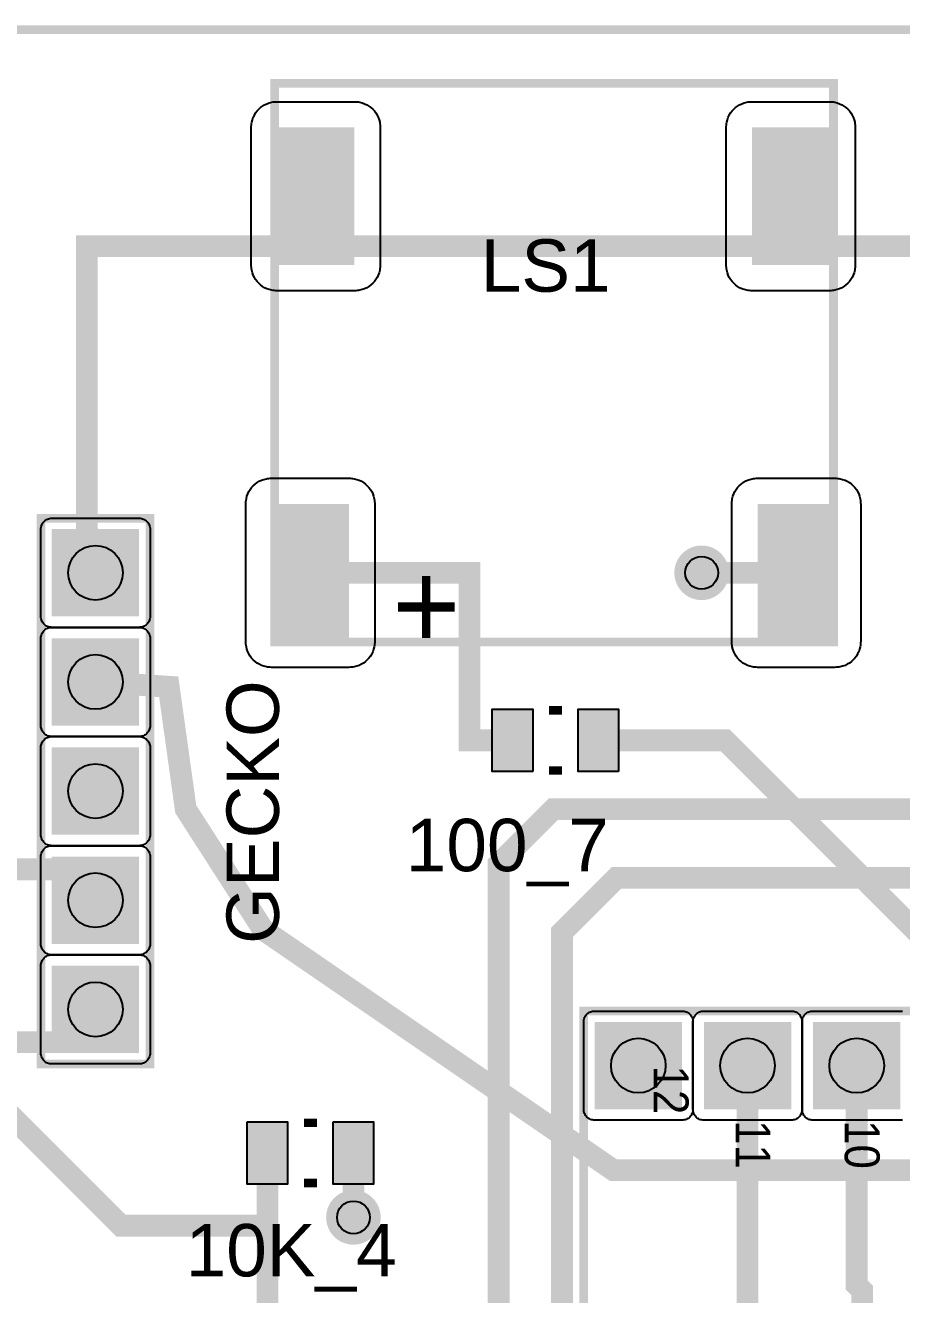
# Model space of a CAD drawing. Header units: inches. Extents: x -1.68 to 1.68, y -1.15 to 1.15.
# Drawn here: x -0.399 to 0.404, y -0.011 to 1.151 of the extents above; entities that cross this region are included whole.
import ezdxf

# ---------------------------------------------------------------- set-up
doc = ezdxf.new("R2010")
doc.units = ezdxf.units.IN
doc.layers.get('0').update_dxf_attribs({"linetype": 'CONTINUOUS'})

# ---------------------------------------------------------------- blocks, each defined once
blk = doc.blocks.new('RPAD')
blk.add_trace([(-0.5, -0.5), (-0.5, 0.5), (0.5, -0.5), (0.5, 0.5)])
blk = doc.blocks.new('EPAD')
at = {"const_width": 0.5}
blk.add_lwpolyline([(-0.25, 0, 1), (0.25, 0, 1)], format="xyb", close=True, dxfattribs=at)

msp = doc.modelspace()

# ---------------------------------------------------------------- linework, layer by layer
for points, const_width in [([(-1.6775, -1.1475), (1.6775, -1.1475), (1.6775, 1.1475), (-1.6775, 1.1475), (-1.6775, -1.1475)], 0.008), ([(-1.6775, -1.1475), (1.6775, -1.1475), (1.6775, 1.1475), (-1.6775, 1.1475), (-1.6775, -1.1475)], 0.008), ([(-1.6775, -1.1475), (1.6775, -1.1475), (1.6775, 1.1475), (-1.6775, 1.1475), (-1.6775, -1.1475)], 0.008), ([(-0.17061, 0.586476), (0.341201, 0.586476), (0.341201, 1.098287), (-0.17061, 1.098287), (-0.17061, 0.586476)], 0.008), ([(-0.17061, 0.586476), (0.341201, 0.586476), (0.341201, 1.098287), (-0.17061, 1.098287), (-0.17061, 0.586476)], 0.008), ([(-0.17061, 0.586476), (0.341201, 0.586476), (0.341201, 1.098287), (-0.17061, 1.098287), (-0.17061, 0.586476)], 0.008), ([(-0.334665, 0.64998), (-0.342539, 0.68998), (-0.342539, 0.949193), (1.18502, 0.949193), (1.18502, 0.878327)], 0.02), ([(-0.384665, 0.19998), (-0.284665, 0.19998), (-0.284665, 0.69998), (-0.384665, 0.69998), (-0.384665, 0.19998)], 0.008), ([(-0.384665, 0.19998), (-0.284665, 0.19998), (-0.284665, 0.69998), (-0.384665, 0.69998), (-0.384665, 0.19998)], 0.008), ([(-0.384665, 0.19998), (-0.284665, 0.19998), (-0.284665, 0.69998), (-0.384665, 0.69998), (-0.384665, 0.19998)], 0.008), ([(-0.137933, 0.64998), (0.007854, 0.64998), (0.007854, 0.496437), (0.047224, 0.496437)], 0.02), ([(0.307067, 0.64998), (0.220453, 0.64998)], 0.02), ([(-0.334665, 0.54998), (-0.267613, 0.545538), (-0.251988, 0.433445), (-0.181122, 0.323012), (0.139599, 0.102736), (1.1625, 0.102736), (1.1625, 0.198484)], 0.02), ([(0.0925, 0.523996), (0.080689, 0.523996)], 0.007874), ([(0.0925, 0.523996), (0.080689, 0.523996)], 0.007874), ([(0.0925, 0.523996), (0.080689, 0.523996)], 0.007874), ([(0.4625, 0.198484), (0.4625, 0.275965), (0.242028, 0.496437), (0.125965, 0.496437)], 0.02), ([(0.0925, 0.468878), (0.080689, 0.468878)], 0.007874), ([(0.0925, 0.468878), (0.080689, 0.468878)], 0.007874), ([(0.0925, 0.468878), (0.080689, 0.468878)], 0.007874), ([(0.1625, -0.401516), (0.1625, -0.314311), (0.154626, -0.314311), (0.034626, -0.194311), (0.034626, 0.383445), (0.084626, 0.433445), (0.586594, 0.433445)], 0.02), ([(-0.334665, 0.34998), (-0.3325, 0.34998), (-0.360846, 0.378327), (-0.6075, 0.378327), (-0.6075, 0.3825)], 0.02), ([(0.2625, -0.401516), (0.2625, -0.3275), (0.0925, -0.1575), (0.0925, 0.320453), (0.1425, 0.370453), (0.68502, 0.370453)], 0.02), ([(-0.177185, 0.051854), (-0.311341, 0.051854), (-0.413704, 0.154216), (-0.488209, 0.154216), (-0.488209, 0.279902), (-0.6075, 0.2825)], 0.02), ([(-0.9225, 0.141437), (-0.9225, 0.21998), (-0.3575, 0.21998), (-0.3275, 0.24998), (-0.334665, 0.24998)], 0.02), ([(0.1125, -0.451516), (1.5125, -0.451516), (1.5125, 0.248484), (0.1125, 0.248484), (0.1125, -0.451516)], 0.008), ([(0.1125, -0.451516), (1.5125, -0.451516), (1.5125, 0.248484), (0.1125, 0.248484), (0.1125, -0.451516)], 0.008), ([(0.1125, -0.451516), (1.5125, -0.451516), (1.5125, 0.248484), (0.1125, 0.248484), (0.1125, -0.451516)], 0.008), ([(0.2625, -0.149232), (0.2625, 0.198484)], 0.02), ([(0.3625, 0.198484), (0.3625, -0.0025), (0.3675, -0.0075), (0.3675, -0.0825)], 0.02), ([(-0.14372, 0.146043), (-0.131909, 0.146043)], 0.007874), ([(-0.14372, 0.146043), (-0.131909, 0.146043)], 0.007874), ([(-0.14372, 0.146043), (-0.131909, 0.146043)], 0.007874), ([(-0.177185, 0.118484), (-0.177185, 0.051854), (-0.177185, -0.0325), (0.9175, -0.0325), (0.9675, 0.0175)], 0.02), ([(-0.098445, 0.118484), (-0.098445, 0.059429)], 0.02), ([(-0.14372, 0.090925), (-0.131909, 0.090925)], 0.007874), ([(-0.14372, 0.090925), (-0.131909, 0.090925)], 0.007874), ([(-0.14372, 0.090925), (-0.131909, 0.090925)], 0.007874)]:
    msp.add_lwpolyline(points, dxfattribs=dict(const_width=const_width))
for points in [[(-0.168366, 1.081594), (-0.0975, 1.081594), (-0.096263, 1.081565), (-0.095045, 1.081475), (-0.093847, 1.081328), (-0.09267, 1.081124), (-0.090386, 1.080553), (-0.088204, 1.079772), (-0.086133, 1.078792), (-0.084187, 1.077624), (-0.082374, 1.076278), (-0.080706, 1.074766), (-0.079194, 1.073098), (-0.077849, 1.071286), (-0.07668, 1.069339), (-0.0757, 1.067269), (-0.074919, 1.065087), (-0.074348, 1.062802), (-0.074144, 1.061626), (-0.073997, 1.060428), (-0.073908, 1.059209), (-0.073878, 1.057972), (-0.073878, 0.931988), (-0.073908, 0.930751), (-0.073997, 0.929533), (-0.074144, 0.928335), (-0.074348, 0.927158), (-0.074919, 0.924874), (-0.0757, 0.922692), (-0.07668, 0.920622), (-0.077849, 0.918675), (-0.079194, 0.916862), (-0.080706, 0.915195), (-0.082374, 0.913682), (-0.084187, 0.912337), (-0.086133, 0.911169), (-0.088204, 0.910189), (-0.090386, 0.909407), (-0.09267, 0.908836), (-0.093847, 0.908633), (-0.095045, 0.908485), (-0.096263, 0.908396), (-0.0975, 0.908366), (-0.168366, 0.908366), (-0.169603, 0.908396), (-0.170821, 0.908485), (-0.172019, 0.908633), (-0.173196, 0.908836), (-0.17548, 0.909407), (-0.177663, 0.910189), (-0.179733, 0.911169), (-0.18168, 0.912337), (-0.183492, 0.913682), (-0.18516, 0.915195), (-0.186672, 0.916862), (-0.188017, 0.918675), (-0.189186, 0.920622), (-0.190166, 0.922692), (-0.190947, 0.924874), (-0.191518, 0.927158), (-0.191722, 0.928335), (-0.191869, 0.929533), (-0.191958, 0.930751), (-0.191988, 0.931988), (-0.191988, 1.057972), (-0.191958, 1.059209), (-0.191869, 1.060428), (-0.191722, 1.061626), (-0.191518, 1.062802), (-0.190947, 1.065087), (-0.190166, 1.067269), (-0.189186, 1.069339), (-0.188017, 1.071286), (-0.186672, 1.073098), (-0.18516, 1.074766), (-0.183492, 1.076278), (-0.18168, 1.077624), (-0.179733, 1.078792), (-0.177663, 1.079772), (-0.17548, 1.080553), (-0.173196, 1.081124), (-0.172019, 1.081328), (-0.170821, 1.081475), (-0.169603, 1.081565), (-0.168366, 1.081594)], [(0.266634, 1.081594), (0.3375, 1.081594), (0.338737, 1.081565), (0.339955, 1.081475), (0.341153, 1.081328), (0.34233, 1.081124), (0.344614, 1.080553), (0.346796, 1.079772), (0.348867, 1.078792), (0.350813, 1.077624), (0.352626, 1.076278), (0.354294, 1.074766), (0.355806, 1.073098), (0.357151, 1.071286), (0.35832, 1.069339), (0.3593, 1.067269), (0.360081, 1.065087), (0.360652, 1.062802), (0.360856, 1.061626), (0.361003, 1.060428), (0.361092, 1.059209), (0.361122, 1.057972), (0.361122, 0.931988), (0.361092, 0.930751), (0.361003, 0.929533), (0.360856, 0.928335), (0.360652, 0.927158), (0.360081, 0.924874), (0.3593, 0.922692), (0.35832, 0.920622), (0.357151, 0.918675), (0.355806, 0.916862), (0.354294, 0.915195), (0.352626, 0.913682), (0.350813, 0.912337), (0.348867, 0.911169), (0.346796, 0.910189), (0.344614, 0.909407), (0.34233, 0.908836), (0.341153, 0.908633), (0.339955, 0.908485), (0.338737, 0.908396), (0.3375, 0.908366), (0.266634, 0.908366), (0.265397, 0.908396), (0.264179, 0.908485), (0.262981, 0.908633), (0.261804, 0.908836), (0.25952, 0.909407), (0.257337, 0.910189), (0.255267, 0.911169), (0.25332, 0.912337), (0.251508, 0.913682), (0.24984, 0.915195), (0.248328, 0.916862), (0.246983, 0.918675), (0.245814, 0.920622), (0.244834, 0.922692), (0.244053, 0.924874), (0.243482, 0.927158), (0.243278, 0.928335), (0.243131, 0.929533), (0.243042, 0.930751), (0.243012, 0.931988), (0.243012, 1.057972), (0.243042, 1.059209), (0.243131, 1.060428), (0.243278, 1.061626), (0.243482, 1.062802), (0.244053, 1.065087), (0.244834, 1.067269), (0.245814, 1.069339), (0.246983, 1.071286), (0.248328, 1.073098), (0.24984, 1.074766), (0.251508, 1.076278), (0.25332, 1.077624), (0.255267, 1.078792), (0.257337, 1.079772), (0.25952, 1.080553), (0.261804, 1.081124), (0.262981, 1.081328), (0.264179, 1.081475), (0.265397, 1.081565), (0.266634, 1.081594)], [(-0.173366, 0.736594), (-0.1025, 0.736594), (-0.101263, 0.736565), (-0.100045, 0.736475), (-0.098847, 0.736328), (-0.09767, 0.736124), (-0.095386, 0.735553), (-0.093204, 0.734772), (-0.091133, 0.733792), (-0.089187, 0.732624), (-0.087374, 0.731278), (-0.085706, 0.729766), (-0.084194, 0.728098), (-0.082849, 0.726286), (-0.08168, 0.724339), (-0.0807, 0.722269), (-0.079919, 0.720087), (-0.079348, 0.717802), (-0.079144, 0.716626), (-0.078997, 0.715428), (-0.078908, 0.714209), (-0.078878, 0.712972), (-0.078878, 0.586988), (-0.078908, 0.585751), (-0.078997, 0.584533), (-0.079144, 0.583335), (-0.079348, 0.582158), (-0.079919, 0.579874), (-0.0807, 0.577692), (-0.08168, 0.575622), (-0.082849, 0.573675), (-0.084194, 0.571862), (-0.085706, 0.570194), (-0.087374, 0.568682), (-0.089187, 0.567337), (-0.091133, 0.566168), (-0.093204, 0.565189), (-0.095386, 0.564407), (-0.09767, 0.563836), (-0.098847, 0.563633), (-0.100045, 0.563485), (-0.101263, 0.563396), (-0.1025, 0.563366), (-0.173366, 0.563366), (-0.174603, 0.563396), (-0.175821, 0.563485), (-0.177019, 0.563633), (-0.178196, 0.563836), (-0.18048, 0.564407), (-0.182663, 0.565189), (-0.184733, 0.566168), (-0.18668, 0.567337), (-0.188492, 0.568682), (-0.19016, 0.570194), (-0.191672, 0.571862), (-0.193017, 0.573675), (-0.194186, 0.575622), (-0.195166, 0.577692), (-0.195947, 0.579874), (-0.196518, 0.582158), (-0.196722, 0.583335), (-0.196869, 0.584533), (-0.196958, 0.585751), (-0.196988, 0.586988), (-0.196988, 0.712972), (-0.196958, 0.714209), (-0.196869, 0.715428), (-0.196722, 0.716626), (-0.196518, 0.717802), (-0.195947, 0.720087), (-0.195166, 0.722269), (-0.194186, 0.724339), (-0.193017, 0.726286), (-0.191672, 0.728098), (-0.19016, 0.729766), (-0.188492, 0.731278), (-0.18668, 0.732624), (-0.184733, 0.733792), (-0.182663, 0.734772), (-0.18048, 0.735553), (-0.178196, 0.736124), (-0.177019, 0.736328), (-0.175821, 0.736475), (-0.174603, 0.736565), (-0.173366, 0.736594)], [(0.271634, 0.736594), (0.3425, 0.736594), (0.343737, 0.736565), (0.344955, 0.736475), (0.346153, 0.736328), (0.34733, 0.736124), (0.349614, 0.735553), (0.351796, 0.734772), (0.353867, 0.733792), (0.355813, 0.732624), (0.357626, 0.731278), (0.359294, 0.729766), (0.360806, 0.728098), (0.362151, 0.726286), (0.36332, 0.724339), (0.3643, 0.722269), (0.365081, 0.720087), (0.365652, 0.717802), (0.365856, 0.716626), (0.366003, 0.715428), (0.366092, 0.714209), (0.366122, 0.712972), (0.366122, 0.586988), (0.366092, 0.585751), (0.366003, 0.584533), (0.365856, 0.583335), (0.365652, 0.582158), (0.365081, 0.579874), (0.3643, 0.577692), (0.36332, 0.575622), (0.362151, 0.573675), (0.360806, 0.571862), (0.359294, 0.570194), (0.357626, 0.568682), (0.355813, 0.567337), (0.353867, 0.566168), (0.351796, 0.565189), (0.349614, 0.564407), (0.34733, 0.563836), (0.346153, 0.563633), (0.344955, 0.563485), (0.343737, 0.563396), (0.3425, 0.563366), (0.271634, 0.563366), (0.270397, 0.563396), (0.269179, 0.563485), (0.267981, 0.563633), (0.266804, 0.563836), (0.26452, 0.564407), (0.262337, 0.565189), (0.260267, 0.566168), (0.25832, 0.567337), (0.256508, 0.568682), (0.25484, 0.570194), (0.253328, 0.571862), (0.251983, 0.573675), (0.250814, 0.575622), (0.249834, 0.577692), (0.249053, 0.579874), (0.248482, 0.582158), (0.248278, 0.583335), (0.248131, 0.584533), (0.248042, 0.585751), (0.248012, 0.586988), (0.248012, 0.712972), (0.248042, 0.714209), (0.248131, 0.715428), (0.248278, 0.716626), (0.248482, 0.717802), (0.249053, 0.720087), (0.249834, 0.722269), (0.250814, 0.724339), (0.251983, 0.726286), (0.253328, 0.728098), (0.25484, 0.729766), (0.256508, 0.731278), (0.25832, 0.732624), (0.260267, 0.733792), (0.262337, 0.734772), (0.26452, 0.735553), (0.266804, 0.736124), (0.267981, 0.736328), (0.269179, 0.736475), (0.270397, 0.736565), (0.271634, 0.736594)], [(-0.284665, 0.68998), (-0.284665, 0.60998), (-0.284716, 0.608941), (-0.284864, 0.607936), (-0.285106, 0.606969), (-0.285437, 0.606045), (-0.285852, 0.605169), (-0.286346, 0.604344), (-0.286916, 0.603577), (-0.287556, 0.602871), (-0.288262, 0.602231), (-0.28903, 0.601661), (-0.289854, 0.601167), (-0.29073, 0.600752), (-0.291654, 0.600421), (-0.292621, 0.600179), (-0.293626, 0.600031), (-0.294665, 0.59998), (-0.374665, 0.59998), (-0.375705, 0.600031), (-0.37671, 0.600179), (-0.377677, 0.600421), (-0.378601, 0.600752), (-0.379477, 0.601167), (-0.380301, 0.601661), (-0.381068, 0.602231), (-0.381775, 0.602871), (-0.382415, 0.603577), (-0.382984, 0.604344), (-0.383479, 0.605169), (-0.383894, 0.606045), (-0.384224, 0.606969), (-0.384467, 0.607936), (-0.384615, 0.608941), (-0.384665, 0.60998), (-0.384665, 0.68998), (-0.384615, 0.69102), (-0.384467, 0.692025), (-0.384224, 0.692992), (-0.383894, 0.693916), (-0.383479, 0.694792), (-0.382984, 0.695616), (-0.382415, 0.696384), (-0.381775, 0.69709), (-0.381068, 0.69773), (-0.380301, 0.698299), (-0.379477, 0.698794), (-0.378601, 0.699209), (-0.377677, 0.699539), (-0.37671, 0.699781), (-0.375705, 0.69993), (-0.374665, 0.69998), (-0.294665, 0.69998), (-0.293626, 0.69993), (-0.292621, 0.699781), (-0.291654, 0.699539), (-0.29073, 0.699209), (-0.289854, 0.698794), (-0.28903, 0.698299), (-0.288262, 0.69773), (-0.287556, 0.69709), (-0.286916, 0.696384), (-0.286346, 0.695616), (-0.285852, 0.694792), (-0.285437, 0.693916), (-0.285106, 0.692992), (-0.284864, 0.692025), (-0.284716, 0.69102), (-0.284665, 0.68998)], [(-0.284665, 0.58998), (-0.284665, 0.50998), (-0.284716, 0.508941), (-0.284864, 0.507936), (-0.285106, 0.506969), (-0.285437, 0.506045), (-0.285852, 0.505168), (-0.286346, 0.504344), (-0.286916, 0.503577), (-0.287556, 0.502871), (-0.288262, 0.502231), (-0.28903, 0.501661), (-0.289854, 0.501167), (-0.29073, 0.500752), (-0.291654, 0.500421), (-0.292621, 0.500179), (-0.293626, 0.500031), (-0.294665, 0.49998), (-0.374665, 0.49998), (-0.375705, 0.500031), (-0.37671, 0.500179), (-0.377677, 0.500421), (-0.378601, 0.500752), (-0.379477, 0.501167), (-0.380301, 0.501661), (-0.381068, 0.502231), (-0.381775, 0.502871), (-0.382415, 0.503577), (-0.382984, 0.504344), (-0.383479, 0.505168), (-0.383894, 0.506045), (-0.384224, 0.506969), (-0.384467, 0.507936), (-0.384615, 0.508941), (-0.384665, 0.50998), (-0.384665, 0.58998), (-0.384615, 0.59102), (-0.384467, 0.592025), (-0.384224, 0.592992), (-0.383894, 0.593916), (-0.383479, 0.594792), (-0.382984, 0.595616), (-0.382415, 0.596384), (-0.381775, 0.59709), (-0.381068, 0.59773), (-0.380301, 0.598299), (-0.379477, 0.598794), (-0.378601, 0.599209), (-0.377677, 0.599539), (-0.37671, 0.599782), (-0.375705, 0.59993), (-0.374665, 0.59998), (-0.294665, 0.59998), (-0.293626, 0.59993), (-0.292621, 0.599782), (-0.291654, 0.599539), (-0.29073, 0.599209), (-0.289854, 0.598794), (-0.28903, 0.598299), (-0.288262, 0.59773), (-0.287556, 0.59709), (-0.286916, 0.596384), (-0.286346, 0.595616), (-0.285852, 0.594792), (-0.285437, 0.593916), (-0.285106, 0.592992), (-0.284864, 0.592025), (-0.284716, 0.59102), (-0.284665, 0.58998)], [(0.065724, 0.467937), (0.028724, 0.467937), (0.028724, 0.524937), (0.065724, 0.524937), (0.065724, 0.467937)], [(0.144465, 0.467937), (0.107465, 0.467937), (0.107465, 0.524937), (0.144465, 0.524937), (0.144465, 0.467937)], [(-0.284665, 0.48998), (-0.284665, 0.40998), (-0.284716, 0.408941), (-0.284864, 0.407936), (-0.285106, 0.406969), (-0.285437, 0.406045), (-0.285852, 0.405169), (-0.286346, 0.404344), (-0.286916, 0.403577), (-0.287556, 0.402871), (-0.288262, 0.402231), (-0.28903, 0.401661), (-0.289854, 0.401167), (-0.29073, 0.400752), (-0.291654, 0.400421), (-0.292621, 0.400179), (-0.293626, 0.400031), (-0.294665, 0.39998), (-0.374665, 0.39998), (-0.375705, 0.400031), (-0.37671, 0.400179), (-0.377677, 0.400421), (-0.378601, 0.400752), (-0.379477, 0.401167), (-0.380301, 0.401661), (-0.381068, 0.402231), (-0.381775, 0.402871), (-0.382415, 0.403577), (-0.382984, 0.404344), (-0.383479, 0.405169), (-0.383894, 0.406045), (-0.384224, 0.406969), (-0.384467, 0.407936), (-0.384615, 0.408941), (-0.384665, 0.40998), (-0.384665, 0.48998), (-0.384615, 0.49102), (-0.384467, 0.492025), (-0.384224, 0.492992), (-0.383894, 0.493916), (-0.383479, 0.494792), (-0.382984, 0.495616), (-0.382415, 0.496384), (-0.381775, 0.49709), (-0.381068, 0.49773), (-0.380301, 0.498299), (-0.379477, 0.498794), (-0.378601, 0.499209), (-0.377677, 0.499539), (-0.37671, 0.499781), (-0.375705, 0.49993), (-0.374665, 0.49998), (-0.294665, 0.49998), (-0.293626, 0.49993), (-0.292621, 0.499781), (-0.291654, 0.499539), (-0.29073, 0.499209), (-0.289854, 0.498794), (-0.28903, 0.498299), (-0.288262, 0.49773), (-0.287556, 0.49709), (-0.286916, 0.496384), (-0.286346, 0.495616), (-0.285852, 0.494792), (-0.285437, 0.493916), (-0.285106, 0.492992), (-0.284864, 0.492025), (-0.284716, 0.49102), (-0.284665, 0.48998)], [(-0.284665, 0.38998), (-0.284665, 0.30998), (-0.284716, 0.308941), (-0.284864, 0.307936), (-0.285106, 0.306969), (-0.285437, 0.306045), (-0.285852, 0.305169), (-0.286346, 0.304344), (-0.286916, 0.303577), (-0.287556, 0.302871), (-0.288262, 0.302231), (-0.28903, 0.301661), (-0.289854, 0.301167), (-0.29073, 0.300752), (-0.291654, 0.300421), (-0.292621, 0.300179), (-0.293626, 0.300031), (-0.294665, 0.29998), (-0.374665, 0.29998), (-0.375705, 0.300031), (-0.37671, 0.300179), (-0.377677, 0.300421), (-0.378601, 0.300752), (-0.379477, 0.301167), (-0.380301, 0.301661), (-0.381068, 0.302231), (-0.381775, 0.302871), (-0.382415, 0.303577), (-0.382984, 0.304344), (-0.383479, 0.305169), (-0.383894, 0.306045), (-0.384224, 0.306969), (-0.384467, 0.307936), (-0.384615, 0.308941), (-0.384665, 0.30998), (-0.384665, 0.38998), (-0.384615, 0.39102), (-0.384467, 0.392025), (-0.384224, 0.392992), (-0.383894, 0.393916), (-0.383479, 0.394792), (-0.382984, 0.395616), (-0.382415, 0.396384), (-0.381775, 0.39709), (-0.381068, 0.39773), (-0.380301, 0.398299), (-0.379477, 0.398794), (-0.378601, 0.399209), (-0.377677, 0.399539), (-0.37671, 0.399781), (-0.375705, 0.39993), (-0.374665, 0.39998), (-0.294665, 0.39998), (-0.293626, 0.39993), (-0.292621, 0.399781), (-0.291654, 0.399539), (-0.29073, 0.399209), (-0.289854, 0.398794), (-0.28903, 0.398299), (-0.288262, 0.39773), (-0.287556, 0.39709), (-0.286916, 0.396384), (-0.286346, 0.395616), (-0.285852, 0.394792), (-0.285437, 0.393916), (-0.285106, 0.392992), (-0.284864, 0.392025), (-0.284716, 0.39102), (-0.284665, 0.38998)], [(-0.284665, 0.28998), (-0.284665, 0.20998), (-0.284716, 0.208941), (-0.284864, 0.207936), (-0.285106, 0.206969), (-0.285437, 0.206045), (-0.285852, 0.205169), (-0.286346, 0.204344), (-0.286916, 0.203577), (-0.287556, 0.202871), (-0.288262, 0.202231), (-0.28903, 0.201661), (-0.289854, 0.201167), (-0.29073, 0.200752), (-0.291654, 0.200421), (-0.292621, 0.200179), (-0.293626, 0.200031), (-0.294665, 0.19998), (-0.374665, 0.19998), (-0.375705, 0.200031), (-0.37671, 0.200179), (-0.377677, 0.200421), (-0.378601, 0.200752), (-0.379477, 0.201167), (-0.380301, 0.201661), (-0.381068, 0.202231), (-0.381775, 0.202871), (-0.382415, 0.203577), (-0.382984, 0.204344), (-0.383479, 0.205169), (-0.383894, 0.206045), (-0.384224, 0.206969), (-0.384467, 0.207936), (-0.384615, 0.208941), (-0.384665, 0.20998), (-0.384665, 0.28998), (-0.384615, 0.29102), (-0.384467, 0.292025), (-0.384224, 0.292992), (-0.383894, 0.293916), (-0.383479, 0.294792), (-0.382984, 0.295616), (-0.382415, 0.296384), (-0.381775, 0.29709), (-0.381068, 0.29773), (-0.380301, 0.298299), (-0.379477, 0.298794), (-0.378601, 0.299209), (-0.377677, 0.299539), (-0.37671, 0.299782), (-0.375705, 0.29993), (-0.374665, 0.29998), (-0.294665, 0.29998), (-0.293626, 0.29993), (-0.292621, 0.299782), (-0.291654, 0.299539), (-0.29073, 0.299209), (-0.289854, 0.298794), (-0.28903, 0.298299), (-0.288262, 0.29773), (-0.287556, 0.29709), (-0.286916, 0.296384), (-0.286346, 0.295616), (-0.285852, 0.294792), (-0.285437, 0.293916), (-0.285106, 0.292992), (-0.284864, 0.292025), (-0.284716, 0.29102), (-0.284665, 0.28998)], [(0.2025, 0.148484), (0.1225, 0.148484), (0.121461, 0.148535), (0.120456, 0.148683), (0.119489, 0.148925), (0.118565, 0.149256), (0.117688, 0.14967), (0.116864, 0.150165), (0.116096, 0.150735), (0.115391, 0.151375), (0.11475, 0.152081), (0.114181, 0.152848), (0.113687, 0.153672), (0.113272, 0.154549), (0.112941, 0.155473), (0.112699, 0.15644), (0.11255, 0.157445), (0.1125, 0.158484), (0.1125, 0.238484), (0.11255, 0.239524), (0.112699, 0.240529), (0.112941, 0.241496), (0.113272, 0.24242), (0.113687, 0.243296), (0.114181, 0.24412), (0.11475, 0.244887), (0.115391, 0.245594), (0.116096, 0.246234), (0.116864, 0.246803), (0.117688, 0.247298), (0.118565, 0.247713), (0.119489, 0.248043), (0.120456, 0.248285), (0.121461, 0.248434), (0.1225, 0.248484), (0.2025, 0.248484), (0.203539, 0.248434), (0.204544, 0.248285), (0.205511, 0.248043), (0.206435, 0.247713), (0.207312, 0.247298), (0.208136, 0.246803), (0.208904, 0.246234), (0.209609, 0.245594), (0.21025, 0.244887), (0.210819, 0.24412), (0.211313, 0.243296), (0.211728, 0.24242), (0.212059, 0.241496), (0.212301, 0.240529), (0.21245, 0.239524), (0.2125, 0.238484), (0.2125, 0.158484), (0.21245, 0.157445), (0.212301, 0.15644), (0.212059, 0.155473), (0.211728, 0.154549), (0.211313, 0.153672), (0.210819, 0.152848), (0.21025, 0.152081), (0.209609, 0.151375), (0.208904, 0.150735), (0.208136, 0.150165), (0.207312, 0.14967), (0.206435, 0.149256), (0.205511, 0.148925), (0.204544, 0.148683), (0.203539, 0.148535), (0.2025, 0.148484)], [(0.3025, 0.148484), (0.2225, 0.148484), (0.221461, 0.148535), (0.220456, 0.148683), (0.219489, 0.148925), (0.218565, 0.149256), (0.217688, 0.14967), (0.216864, 0.150165), (0.216096, 0.150735), (0.215391, 0.151375), (0.21475, 0.152081), (0.214181, 0.152848), (0.213687, 0.153672), (0.213272, 0.154549), (0.212941, 0.155473), (0.212699, 0.15644), (0.21255, 0.157445), (0.2125, 0.158484), (0.2125, 0.238484), (0.21255, 0.239524), (0.212699, 0.240529), (0.212941, 0.241496), (0.213272, 0.24242), (0.213687, 0.243296), (0.214181, 0.24412), (0.21475, 0.244887), (0.215391, 0.245594), (0.216096, 0.246234), (0.216864, 0.246803), (0.217688, 0.247298), (0.218565, 0.247713), (0.219489, 0.248043), (0.220456, 0.248285), (0.221461, 0.248434), (0.2225, 0.248484), (0.3025, 0.248484), (0.303539, 0.248434), (0.304544, 0.248285), (0.305511, 0.248043), (0.306435, 0.247713), (0.307312, 0.247298), (0.308136, 0.246803), (0.308904, 0.246234), (0.309609, 0.245594), (0.31025, 0.244887), (0.310819, 0.24412), (0.311313, 0.243296), (0.311728, 0.24242), (0.312059, 0.241496), (0.312301, 0.240529), (0.31245, 0.239524), (0.3125, 0.238484), (0.3125, 0.158484), (0.31245, 0.157445), (0.312301, 0.15644), (0.312059, 0.155473), (0.311728, 0.154549), (0.311313, 0.153672), (0.310819, 0.152848), (0.31025, 0.152081), (0.309609, 0.151375), (0.308904, 0.150735), (0.308136, 0.150165), (0.307312, 0.14967), (0.306435, 0.149256), (0.305511, 0.148925), (0.304544, 0.148683), (0.303539, 0.148535), (0.3025, 0.148484)], [(-0.195685, 0.146984), (-0.158685, 0.146984), (-0.158685, 0.089984), (-0.195685, 0.089984), (-0.195685, 0.146984)], [(-0.116945, 0.146984), (-0.079945, 0.146984), (-0.079945, 0.089984), (-0.116945, 0.089984), (-0.116945, 0.146984)]]:
    msp.add_lwpolyline(points, close=True)
msp.add_lwpolyline([(0.404545, 0.148683), (0.403539, 0.148535), (0.4025, 0.148484), (0.4025, 0.148484), (0.3225, 0.148484), (0.321461, 0.148535), (0.320456, 0.148683), (0.319489, 0.148925), (0.318565, 0.149256), (0.317688, 0.14967), (0.316864, 0.150165), (0.316096, 0.150735), (0.315391, 0.151375), (0.31475, 0.152081), (0.314181, 0.152848), (0.313687, 0.153672), (0.313272, 0.154549), (0.312941, 0.155473), (0.312699, 0.15644), (0.31255, 0.157445), (0.3125, 0.158484), (0.3125, 0.238484), (0.31255, 0.239524), (0.312699, 0.240529), (0.312941, 0.241496), (0.313272, 0.24242), (0.313687, 0.243296), (0.314181, 0.24412), (0.31475, 0.244887), (0.315391, 0.245594), (0.316096, 0.246234), (0.316864, 0.246803), (0.317688, 0.247298), (0.318565, 0.247713), (0.319489, 0.248043), (0.320456, 0.248285), (0.321461, 0.248434), (0.3225, 0.248484), (0.4025, 0.248484), (0.403539, 0.248434), (0.404545, 0.248285)])
for centre, radius in [((-0.334665, 0.64998), 0.025), ((0.220453, 0.64998), 0.015), ((-0.334665, 0.54998), 0.025), ((-0.334665, 0.44998), 0.025), ((-0.334665, 0.34998), 0.025), ((-0.334665, 0.24998), 0.025), ((0.1625, 0.198484), 0.025), ((0.2625, 0.198484), 0.025), ((0.3625, 0.198484), 0.025), ((-0.098445, 0.059429), 0.015)]:
    msp.add_circle(centre, radius)

# ---------------------------------------------------------------- block references
for name, p, xscale, yscale in [('RPAD', (-0.132933, 0.99498), 0.070866, 0.125984), ('RPAD', (-0.132933, 0.99498), 0.070866, 0.125984), ('RPAD', (0.302067, 0.99498), 0.070866, 0.125984), ('RPAD', (0.302067, 0.99498), 0.070866, 0.125984), ('RPAD', (-0.137933, 0.64998), 0.070866, 0.125984), ('RPAD', (-0.137933, 0.64998), 0.070866, 0.125984), ('RPAD', (0.307067, 0.64998), 0.070866, 0.125984), ('RPAD', (0.307067, 0.64998), 0.070866, 0.125984), ('EPAD', (0.220453, 0.64998), 0.05, 0.05), ('EPAD', (0.220453, 0.64998), 0.03, 0.03), ('RPAD', (-0.177185, 0.118484), 0.037, 0.057), ('RPAD', (-0.177185, 0.118484), 0.037, 0.057), ('RPAD', (-0.098445, 0.118484), 0.037, 0.057), ('RPAD', (-0.098445, 0.118484), 0.037, 0.057), ('EPAD', (-0.098445, 0.059429), 0.05, 0.05), ('EPAD', (-0.098445, 0.059429), 0.03, 0.03)]:
    msp.add_blockref(name, p, dxfattribs=dict(xscale=xscale, yscale=yscale))
for p, xscale, yscale, rotation in [((-0.334665, 0.64998), 0.08, 0.08, 270), ((-0.334665, 0.54998), 0.08, 0.08, 270), ((0.047224, 0.496437), 0.037, 0.057, 180), ((0.047224, 0.496437), 0.037, 0.057, 180), ((0.125965, 0.496437), 0.037, 0.057, 180), ((0.125965, 0.496437), 0.037, 0.057, 180), ((-0.334665, 0.44998), 0.08, 0.08, 270), ((-0.334665, 0.34998), 0.08, 0.08, 270), ((-0.334665, 0.24998), 0.08, 0.08, 270), ((0.1625, 0.198484), 0.08, 0.08, 180), ((0.2625, 0.198484), 0.08, 0.08, 180), ((0.3625, 0.198484), 0.08, 0.08, 180)]:
    msp.add_blockref('RPAD', p, dxfattribs=dict(xscale=xscale, yscale=yscale, rotation=rotation))

# ---------------------------------------------------------------- texts
at = {"width": 1.041667}
for s, p in [('LS1', (0.018169, 0.9075)), ('LS1', (0.018169, 0.9075)), ('LS1', (0.018169, 0.9075)), ('100_7', (-0.050531, 0.376571)), ('100_7', (-0.050531, 0.376571)), ('100_7', (-0.050531, 0.376571)), ('10K_4', (-0.252106, 0.00535)), ('10K_4', (-0.252106, 0.00535)), ('10K_4', (-0.252106, 0.00535))]:
    msp.add_text(s, height=0.048, dxfattribs=at).set_placement(p)
msp.add_text('+', height=0.08).set_placement((-0.062933, 0.57998))
msp.add_text('+', height=0.08).set_placement((-0.062933, 0.57998))
msp.add_text('+', height=0.08).set_placement((-0.062933, 0.57998))
for s, height, rotation, width, p in [('GECKO', 0.048, 90, 1.041667, (-0.166665, 0.30998)), ('GECKO', 0.048, 90, 1.041667, (-0.166665, 0.30998)), ('GECKO', 0.048, 90, 1.041667, (-0.166665, 0.30998)), ('12', 0.032, 270, 0.9375, (0.1765, 0.198484)), ('12', 0.032, 270, 0.9375, (0.1765, 0.198484)), ('12', 0.032, 270, 0.9375, (0.1765, 0.198484)), ('11', 0.032, 270, 0.9375, (0.2515, 0.148484)), ('11', 0.032, 270, 0.9375, (0.2515, 0.148484)), ('11', 0.032, 270, 0.9375, (0.2515, 0.148484)), ('10', 0.032, 270, 0.9375, (0.3515, 0.148484)), ('10', 0.032, 270, 0.9375, (0.3515, 0.148484)), ('10', 0.032, 270, 0.9375, (0.3515, 0.148484))]:
    msp.add_text(s, height=height, rotation=rotation, dxfattribs=dict(width=width)).set_placement(p)

doc.saveas('drawing.dxf')
